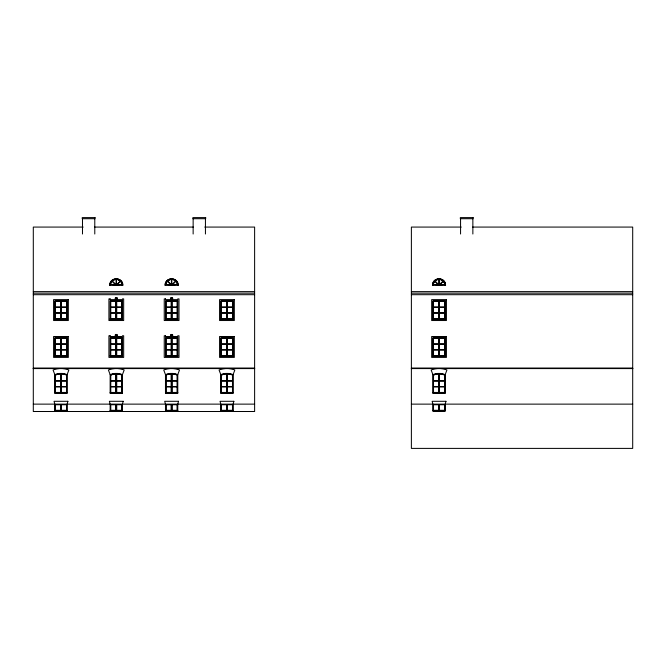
<?xml version="1.0" encoding="UTF-8"?>
<svg xmlns="http://www.w3.org/2000/svg" width="666" height="666" viewBox="0 0 666 666"><rect width="100%" height="100%" fill="white"/><g stroke="black" fill="none" stroke-linecap="round" stroke-linejoin="round"><path stroke-width="1" d="M109.773 285.273C109.391 276.873 123.193 276.873 122.81 285.273L109.773 285.273A6.518 6.518 0 0 1 116.292 278.754A6.518 6.518 0 0 1 122.81 285.273M165.11 285.273C164.727 276.873 178.521 276.873 178.138 285.273L165.11 285.273A6.518 6.518 0 0 1 171.62 278.754A6.518 6.518 0 0 1 178.138 285.273M432.534 285.273C432.151 276.873 445.945 276.873 445.562 285.273L432.534 285.273A6.518 6.518 0 0 1 439.044 278.754A6.518 6.518 0 0 1 445.562 285.273M116.725 299.617L117.033 297.585L115.559 297.585L115.859 299.617M116.725 336.505L117.033 334.474L115.559 334.474L115.859 336.505M172.053 299.617L172.361 297.585L170.887 297.585L171.195 299.617M172.053 336.505L172.361 334.474L170.887 334.474L171.195 336.505M117.033 299.617L117.491 298.21L116.941 298.21M117.033 336.505L117.491 335.098L116.941 335.098M172.361 299.617L172.819 298.21L172.269 298.21M172.361 336.505L172.819 335.098L172.269 335.098M67.116 374.617L68.856 370.021L67.716 369.588A20.904 20.904 0 0 0 54.212 369.588L53.072 370.021L54.82 374.617L54.82 393.19L67.116 393.19L67.116 374.617A15.984 15.984 0 0 0 54.82 374.617M122.444 374.617L124.184 370.021L123.052 369.588A20.904 20.904 0 0 0 109.54 369.588L108.408 370.021L110.148 374.617L110.148 393.19L122.444 393.19L122.444 374.617A15.984 15.984 0 0 0 110.148 374.617M177.772 374.617L179.512 370.021L178.38 369.588A20.904 20.904 0 0 0 164.868 369.588L163.736 370.021L165.476 374.617L165.476 393.19L177.772 393.19L177.772 374.617A15.984 15.984 0 0 0 165.476 374.617M233.1 374.617L234.84 370.021L233.708 369.588A20.904 20.904 0 0 0 220.196 369.588L219.064 370.021L220.804 374.617L220.804 393.19L233.1 393.19L233.1 374.617A15.984 15.984 0 0 0 220.804 374.617M445.196 374.617L446.936 370.021L445.804 369.588A20.904 20.904 0 0 0 432.292 369.588L431.16 370.021L432.9 374.617L432.9 393.19L445.196 393.19L445.196 374.617A15.984 15.984 0 0 0 432.9 374.617M83.175 227.073L33.3 227.073L33.3 411.505L254.62 411.505L254.62 227.073L204.745 227.073M94.605 227.073L193.315 227.073M461.255 227.073L411.38 227.073L411.38 448.393L632.7 448.393L632.7 227.073L472.685 227.073M33.3 291.625L254.62 291.625M411.38 291.625L632.7 291.625M33.3 293.165L254.62 293.165M411.38 293.165L632.7 293.165M33.3 294.697L254.62 294.697M411.38 294.697L632.7 294.697M115.651 298.21L115.093 298.21L115.559 299.617M170.979 298.21L170.429 298.21L170.887 299.617M54.82 318.922L67.116 318.922M110.148 318.922L122.444 318.922M165.476 318.922L177.772 318.922M220.804 318.922L233.1 318.922M432.9 318.922L445.196 318.922M54.82 319.289L67.116 319.289M110.148 319.289L122.444 319.289M165.476 319.289L177.772 319.289M220.804 319.289L233.1 319.289M432.9 319.289L445.196 319.289M115.651 335.098L115.093 335.098L115.559 336.505M170.979 335.098L170.429 335.098L170.887 336.505M54.82 355.81L67.116 355.81M110.148 355.81L122.444 355.81M165.476 355.81L177.772 355.81M220.804 355.81L233.1 355.81M432.9 355.81L445.196 355.81M54.82 356.177L67.116 356.177M110.148 356.177L122.444 356.177M165.476 356.177L177.772 356.177M220.804 356.177L233.1 356.177M432.9 356.177L445.196 356.177M33.3 368.223L254.62 368.223M411.38 368.223L632.7 368.223M33.3 368.348L254.62 368.348M411.38 368.348L632.7 368.348M33.3 368.473L254.62 368.473M411.38 368.473L632.7 368.473M33.3 368.581L254.62 368.581M411.38 368.581L632.7 368.581M54.82 392.69L67.116 392.69M110.148 392.69L122.444 392.69M165.476 392.69L177.772 392.69M220.804 392.69L233.1 392.69M432.9 392.69L445.196 392.69M54.82 393.065L67.116 393.065M110.148 393.065L122.444 393.065M165.476 393.065L177.772 393.065M220.804 393.065L233.1 393.065M432.9 393.065L445.196 393.065M33.3 404.129L254.62 404.129M411.38 404.129L632.7 404.129M54.82 410.564L67.116 410.564M110.148 410.564L122.444 410.564M165.476 410.564L177.772 410.564M220.804 410.564L233.1 410.564M432.9 410.564L445.196 410.564M54.82 410.93L67.116 410.93M110.148 410.93L122.444 410.93M165.476 410.93L177.772 410.93M220.804 410.93L233.1 410.93M432.9 410.93L445.196 410.93M472.86 218.714L472.86 234.016M460.564 218.714L460.564 234.016M444.83 318.922L444.83 301.215L439.235 301.215L439.235 318.922M444.83 355.81L444.83 338.103L439.235 338.103L439.235 355.81M444.83 392.69L444.83 374.875L444.089 374.6A15.618 15.618 0 0 0 440.076 373.793L439.235 373.768L439.235 392.69M444.83 410.564L444.83 404.495L439.235 404.495L439.235 410.564M438.861 318.922L438.861 301.215L433.266 301.215L433.266 318.922M438.861 355.81L438.861 338.103L433.266 338.103L433.266 355.81M438.861 392.69L438.861 373.768L438.02 373.793A15.618 15.618 0 0 0 433.999 374.6L433.266 374.875L433.266 392.69M438.861 410.564L438.861 404.495L433.266 404.495L433.266 410.564M232.734 318.922L232.734 301.215L227.139 301.215L227.139 318.922M232.734 355.81L232.734 338.103L227.139 338.103L227.139 355.81M232.734 392.69L232.734 374.875L232.001 374.6A15.618 15.618 0 0 0 227.98 373.793L227.139 373.768L227.139 392.69M232.734 410.564L232.734 404.495L227.139 404.495L227.139 410.564M226.765 318.922L226.765 301.215L221.17 301.215L221.17 318.922M226.765 355.81L226.765 338.103L221.17 338.103L221.17 355.81M226.765 392.69L226.765 373.768L225.924 373.793A15.618 15.618 0 0 0 221.911 374.6L221.17 374.875L221.17 392.69M226.765 410.564L226.765 404.495L221.17 404.495L221.17 410.564M205.436 218.714L205.436 234.016M193.14 218.714L193.14 234.016M177.406 318.922L177.406 301.215L171.811 301.215L171.811 318.922M177.406 355.81L177.406 338.103L171.811 338.103L171.811 355.81M177.406 392.69L177.406 374.875L176.665 374.6A15.618 15.618 0 0 0 172.652 373.793L171.811 373.768L171.811 392.69M177.406 410.564L177.406 404.495L171.811 404.495L171.811 410.564M171.437 318.922L171.437 301.215L165.842 301.215L165.842 318.922M171.437 355.81L171.437 338.103L165.842 338.103L165.842 355.81M171.437 392.69L171.437 373.768L170.596 373.793A15.618 15.618 0 0 0 166.575 374.6L165.842 374.875L165.842 392.69M171.437 410.564L171.437 404.495L165.842 404.495L165.842 410.564M122.069 318.922L122.069 301.215L116.475 301.215L116.475 318.922M122.069 355.81L122.069 338.103L116.475 338.103L116.475 355.81M122.069 392.69L122.069 374.875L121.337 374.6A15.618 15.618 0 0 0 117.324 373.793L116.475 373.768L116.475 392.69M122.069 410.564L122.069 404.495L116.475 404.495L116.475 410.564M116.109 318.922L116.109 301.215L110.514 301.215L110.514 318.922M116.109 355.81L116.109 338.103L110.514 338.103L110.514 355.81M116.109 392.69L116.109 373.768L115.268 373.793A15.618 15.618 0 0 0 111.247 374.6L110.514 374.875L110.514 392.69M116.109 410.564L116.109 404.495L110.514 404.495L110.514 410.564M94.78 218.714L94.78 234.016M82.484 218.714L82.484 234.016M66.742 318.922L66.742 301.215L61.147 301.215L61.147 318.922M66.742 355.81L66.742 338.103L61.147 338.103L61.147 355.81M66.742 392.69L66.742 374.875L66.009 374.6A15.618 15.618 0 0 0 61.988 373.793L61.147 373.768L61.147 392.69M66.742 410.564L66.742 404.495L61.147 404.495L61.147 410.564M60.781 318.922L60.781 301.215L55.186 301.215L55.186 318.922M60.781 355.81L60.781 338.103L55.186 338.103L55.186 355.81M60.781 392.69L60.781 373.768L59.94 373.793A15.618 15.618 0 0 0 55.919 374.6L55.186 374.875L55.186 392.69M60.781 410.564L60.781 404.495L55.186 404.495L55.186 410.564M432.9 285.273A6.144 6.144 0 0 1 439.044 279.121A6.144 6.144 0 0 1 445.196 285.273M433.083 285.273A5.961 5.961 0 0 1 439.044 279.304A5.961 5.961 0 0 1 445.013 285.273M110.148 285.273A6.144 6.144 0 0 1 116.292 279.121A6.144 6.144 0 0 1 122.444 285.273M110.331 285.273A5.961 5.961 0 0 1 116.292 279.304A5.961 5.961 0 0 1 122.253 285.273M165.476 285.273A6.144 6.144 0 0 1 171.62 279.121A6.144 6.144 0 0 1 177.772 285.273M165.659 285.273A5.961 5.961 0 0 1 171.62 279.304A5.961 5.961 0 0 1 177.589 285.273M110.564 284.515L115.668 284.898L112.088 281.327L111.713 281.751A5.778 5.778 0 0 0 110.564 284.515M165.892 284.515L170.996 284.898L167.416 281.327L167.041 281.751A5.778 5.778 0 0 0 165.892 284.515M433.316 284.515L438.419 284.898L434.84 281.327L434.465 281.751A5.778 5.778 0 0 0 433.316 284.515M67.89 401.298L67.116 404.129L67.116 411.055L54.82 411.055L54.82 404.129L54.038 401.298L67.89 401.298M123.218 401.298L122.444 404.129L122.444 411.055L110.148 411.055L110.148 404.129L109.366 401.298L123.218 401.298M178.546 401.298L177.772 404.129L177.772 411.055L165.476 411.055L165.476 404.129L164.693 401.298L178.546 401.298M233.874 401.298L233.1 404.129L233.1 411.055L220.804 411.055L220.804 404.129L220.03 401.298L233.874 401.298M445.97 401.298L445.196 404.129L445.196 411.055L432.9 411.055L432.9 404.129L432.126 401.298L445.97 401.298M120.238 281.06L116.475 284.823L116.475 279.504L117.049 279.545A5.778 5.778 0 0 1 119.813 280.686L120.238 281.06M120.504 281.327L116.925 284.898L122.02 284.515A5.778 5.778 0 0 0 120.879 281.751L120.504 281.327M175.566 281.06L171.811 284.823L171.811 279.504L172.377 279.545A5.778 5.778 0 0 1 175.141 280.686L175.566 281.06M175.832 281.327L172.253 284.898L177.356 284.515A5.778 5.778 0 0 0 176.207 281.751L175.832 281.327M442.998 281.06L439.235 284.823L439.235 279.504L439.801 279.545A5.778 5.778 0 0 1 442.565 280.686L442.998 281.06M443.256 281.327L439.677 284.898L444.78 284.515A5.778 5.778 0 0 0 443.631 281.751L443.256 281.327M112.779 280.686L112.346 281.06L116.109 284.823L116.109 279.504L115.543 279.545A5.778 5.778 0 0 0 112.779 280.686M168.107 280.686L167.674 281.06L171.437 284.823L171.437 279.504L170.871 279.545A5.778 5.778 0 0 0 168.107 280.686M435.531 280.686L435.098 281.06L438.861 284.823L438.861 279.504L438.295 279.545A5.778 5.778 0 0 0 435.531 280.686M56.002 374.833L55.428 375.041L55.428 380.81L60.531 380.81L60.531 374.017L59.957 374.042A15.368 15.368 0 0 0 56.002 374.833M111.33 374.833L110.764 375.041L110.764 380.81L115.867 380.81L115.867 374.017L115.285 374.042A15.368 15.368 0 0 0 111.33 374.833M166.658 374.833L166.092 375.041L166.092 380.81L171.195 380.81L171.195 374.017L170.613 374.042A15.368 15.368 0 0 0 166.658 374.833M221.986 374.833L221.42 375.041L221.42 380.81L226.523 380.81L226.523 374.017L225.94 374.042A15.368 15.368 0 0 0 221.986 374.833M434.082 374.833L433.516 375.041L433.516 380.81L438.619 380.81L438.619 374.017L438.037 374.042A15.368 15.368 0 0 0 434.082 374.833M95.022 217.607L82.234 217.607L82.234 218.714L95.022 218.714L95.022 217.607M205.677 217.607L192.89 217.607L192.89 218.714L205.677 218.714L205.677 217.607M473.11 217.607L460.323 217.607L460.323 218.714L473.11 218.714L473.11 217.607M110.148 298.884L108.916 298.884L108.916 320.521L123.668 320.521L123.668 298.884L122.444 298.884L122.444 299.617L110.148 299.617L110.148 298.884M165.476 298.884L164.244 298.884L164.244 320.521L179.004 320.521L179.004 298.884L177.772 298.884L177.772 299.617L165.476 299.617L165.476 298.884M68.34 299.617L53.588 299.617L53.588 320.521L68.34 320.521L68.34 299.617M234.332 299.617L219.572 299.617L219.572 320.521L234.332 320.521L234.332 299.617M446.428 299.617L431.668 299.617L431.668 320.521L446.428 320.521L446.428 299.617M67.116 300.849L54.82 300.849L54.82 319.414L67.116 319.414L67.116 300.849M122.444 300.849L110.148 300.849L110.148 319.414L122.444 319.414L122.444 300.849M177.772 300.849L165.476 300.849L165.476 319.414L177.772 319.414L177.772 300.849M233.1 300.849L220.804 300.849L220.804 319.414L233.1 319.414L233.1 300.849M445.196 300.849L432.9 300.849L432.9 319.414L445.196 319.414L445.196 300.849M60.531 301.465L55.428 301.465L55.428 307.034L60.531 307.034L60.531 301.465M66.5 301.465L61.397 301.465L61.397 307.034L66.5 307.034L66.5 301.465M115.867 301.465L110.764 301.465L110.764 307.034L115.867 307.034L115.867 301.465M121.828 301.465L116.725 301.465L116.725 307.034L121.828 307.034L121.828 301.465M171.195 301.465L166.092 301.465L166.092 307.034L171.195 307.034L171.195 301.465M177.156 301.465L172.053 301.465L172.053 307.034L177.156 307.034L177.156 301.465M226.523 301.465L221.42 301.465L221.42 307.034L226.523 307.034L226.523 301.465M232.484 301.465L227.381 301.465L227.381 307.034L232.484 307.034L232.484 301.465M438.619 301.465L433.516 301.465L433.516 307.034L438.619 307.034L438.619 301.465M444.58 301.465L439.477 301.465L439.477 307.034L444.58 307.034L444.58 301.465M60.531 307.284L55.428 307.284L55.428 312.853L60.531 312.853L60.531 307.284M66.5 307.284L61.397 307.284L61.397 312.853L66.5 312.853L66.5 307.284M115.867 307.284L110.764 307.284L110.764 312.853L115.867 312.853L115.867 307.284M121.828 307.284L116.725 307.284L116.725 312.853L121.828 312.853L121.828 307.284M171.195 307.284L166.092 307.284L166.092 312.853L171.195 312.853L171.195 307.284M177.156 307.284L172.053 307.284L172.053 312.853L177.156 312.853L177.156 307.284M226.523 307.284L221.42 307.284L221.42 312.853L226.523 312.853L226.523 307.284M232.484 307.284L227.381 307.284L227.381 312.853L232.484 312.853L232.484 307.284M438.619 307.284L433.516 307.284L433.516 312.853L438.619 312.853L438.619 307.284M444.58 307.284L439.477 307.284L439.477 312.853L444.58 312.853L444.58 307.284M60.531 313.103L55.428 313.103L55.428 318.673L60.531 318.673L60.531 313.103M66.5 313.103L61.397 313.103L61.397 318.673L66.5 318.673L66.5 313.103M115.867 313.103L110.764 313.103L110.764 318.673L115.867 318.673L115.867 313.103M121.828 313.103L116.725 313.103L116.725 318.673L121.828 318.673L121.828 313.103M171.195 313.103L166.092 313.103L166.092 318.673L171.195 318.673L171.195 313.103M177.156 313.103L172.053 313.103L172.053 318.673L177.156 318.673L177.156 313.103M226.523 313.103L221.42 313.103L221.42 318.673L226.523 318.673L226.523 313.103M232.484 313.103L227.381 313.103L227.381 318.673L232.484 318.673L232.484 313.103M438.619 313.103L433.516 313.103L433.516 318.673L438.619 318.673L438.619 313.103M444.58 313.103L439.477 313.103L439.477 318.673L444.58 318.673L444.58 313.103M110.148 335.764L108.916 335.764L108.916 357.409L123.668 357.409L123.668 335.764L122.444 335.764L122.444 336.505L110.148 336.505L110.148 335.764M165.476 335.764L164.244 335.764L164.244 357.409L179.004 357.409L179.004 335.764L177.772 335.764L177.772 336.505L165.476 336.505L165.476 335.764M68.34 336.505L53.588 336.505L53.588 357.409L68.34 357.409L68.34 336.505M234.332 336.505L219.572 336.505L219.572 357.409L234.332 357.409L234.332 336.505M446.428 336.505L431.668 336.505L431.668 357.409L446.428 357.409L446.428 336.505M67.116 337.737L54.82 337.737L54.82 356.302L67.116 356.302L67.116 337.737M122.444 337.737L110.148 337.737L110.148 356.302L122.444 356.302L122.444 337.737M177.772 337.737L165.476 337.737L165.476 356.302L177.772 356.302L177.772 337.737M233.1 337.737L220.804 337.737L220.804 356.302L233.1 356.302L233.1 337.737M445.196 337.737L432.9 337.737L432.9 356.302L445.196 356.302L445.196 337.737M60.531 338.345L55.428 338.345L55.428 343.922L60.531 343.922L60.531 338.345M66.5 338.345L61.397 338.345L61.397 343.922L66.5 343.922L66.5 338.345M115.867 338.345L110.764 338.345L110.764 343.922L115.867 343.922L115.867 338.345M121.828 338.345L116.725 338.345L116.725 343.922L121.828 343.922L121.828 338.345M171.195 338.345L166.092 338.345L166.092 343.922L171.195 343.922L171.195 338.345M177.156 338.345L172.053 338.345L172.053 343.922L177.156 343.922L177.156 338.345M226.523 338.345L221.42 338.345L221.42 343.922L226.523 343.922L226.523 338.345M232.484 338.345L227.381 338.345L227.381 343.922L232.484 343.922L232.484 338.345M438.619 338.345L433.516 338.345L433.516 343.922L438.619 343.922L438.619 338.345M444.58 338.345L439.477 338.345L439.477 343.922L444.58 343.922L444.58 338.345M60.531 344.172L55.428 344.172L55.428 349.742L60.531 349.742L60.531 344.172M66.5 344.172L61.397 344.172L61.397 349.742L66.5 349.742L66.5 344.172M115.867 344.172L110.764 344.172L110.764 349.742L115.867 349.742L115.867 344.172M121.828 344.172L116.725 344.172L116.725 349.742L121.828 349.742L121.828 344.172M171.195 344.172L166.092 344.172L166.092 349.742L171.195 349.742L171.195 344.172M177.156 344.172L172.053 344.172L172.053 349.742L177.156 349.742L177.156 344.172M226.523 344.172L221.42 344.172L221.42 349.742L226.523 349.742L226.523 344.172M232.484 344.172L227.381 344.172L227.381 349.742L232.484 349.742L232.484 344.172M438.619 344.172L433.516 344.172L433.516 349.742L438.619 349.742L438.619 344.172M444.58 344.172L439.477 344.172L439.477 349.742L444.58 349.742L444.58 344.172M60.531 349.991L55.428 349.991L55.428 355.561L60.531 355.561L60.531 349.991M66.5 349.991L61.397 349.991L61.397 355.561L66.5 355.561L66.5 349.991M115.867 349.991L110.764 349.991L110.764 355.561L115.867 355.561L115.867 349.991M121.828 349.991L116.725 349.991L116.725 355.561L121.828 355.561L121.828 349.991M171.195 349.991L166.092 349.991L166.092 355.561L171.195 355.561L171.195 349.991M177.156 349.991L172.053 349.991L172.053 355.561L177.156 355.561L177.156 349.991M226.523 349.991L221.42 349.991L221.42 355.561L226.523 355.561L226.523 349.991M232.484 349.991L227.381 349.991L227.381 355.561L232.484 355.561L232.484 349.991M438.619 349.991L433.516 349.991L433.516 355.561L438.619 355.561L438.619 349.991M444.58 349.991L439.477 349.991L439.477 355.561L444.58 355.561L444.58 349.991M66.5 380.81L61.397 380.81L61.397 374.017L61.971 374.042A15.368 15.368 0 0 1 65.934 374.833L66.5 375.041L66.5 380.81M121.828 380.81L116.725 380.81L116.725 374.017L117.308 374.042A15.368 15.368 0 0 1 121.262 374.833L121.828 375.041L121.828 380.81M177.156 380.81L172.053 380.81L172.053 374.017L172.636 374.042A15.368 15.368 0 0 1 176.59 374.833L177.156 375.041L177.156 380.81M232.484 380.81L227.381 380.81L227.381 374.017L227.963 374.042A15.368 15.368 0 0 1 231.918 374.833L232.484 375.041L232.484 380.81M444.58 380.81L439.477 380.81L439.477 374.017L440.06 374.042A15.368 15.368 0 0 1 444.014 374.833L444.58 375.041L444.58 380.81M60.531 381.052L55.428 381.052L55.428 386.63L60.531 386.63L60.531 381.052M66.5 381.052L61.397 381.052L61.397 386.63L66.5 386.63L66.5 381.052M115.867 381.052L110.764 381.052L110.764 386.63L115.867 386.63L115.867 381.052M121.828 381.052L116.725 381.052L116.725 386.63L121.828 386.63L121.828 381.052M171.195 381.052L166.092 381.052L166.092 386.63L171.195 386.63L171.195 381.052M177.156 381.052L172.053 381.052L172.053 386.63L177.156 386.63L177.156 381.052M226.523 381.052L221.42 381.052L221.42 386.63L226.523 386.63L226.523 381.052M232.484 381.052L227.381 381.052L227.381 386.63L232.484 386.63L232.484 381.052M438.619 381.052L433.516 381.052L433.516 386.63L438.619 386.63L438.619 381.052M444.58 381.052L439.477 381.052L439.477 386.63L444.58 386.63L444.58 381.052M60.531 386.871L55.428 386.871L55.428 392.449L60.531 392.449L60.531 386.871M66.5 386.871L61.397 386.871L61.397 392.449L66.5 392.449L66.5 386.871M115.867 386.871L110.764 386.871L110.764 392.449L115.867 392.449L115.867 386.871M121.828 386.871L116.725 386.871L116.725 392.449L121.828 392.449L121.828 386.871M171.195 386.871L166.092 386.871L166.092 392.449L171.195 392.449L171.195 386.871M177.156 386.871L172.053 386.871L172.053 392.449L177.156 392.449L177.156 386.871M226.523 386.871L221.42 386.871L221.42 392.449L226.523 392.449L226.523 386.871M232.484 386.871L227.381 386.871L227.381 392.449L232.484 392.449L232.484 386.871M438.619 386.871L433.516 386.871L433.516 392.449L438.619 392.449L438.619 386.871M444.58 386.871L439.477 386.871L439.477 392.449L444.58 392.449L444.58 386.871M60.531 404.745L55.428 404.745L55.428 410.314L60.531 410.314L60.531 404.745M66.5 404.745L61.397 404.745L61.397 410.314L66.5 410.314L66.5 404.745M115.867 404.745L110.764 404.745L110.764 410.314L115.867 410.314L115.867 404.745M121.828 404.745L116.725 404.745L116.725 410.314L121.828 410.314L121.828 404.745M171.195 404.745L166.092 404.745L166.092 410.314L171.195 410.314L171.195 404.745M177.156 404.745L172.053 404.745L172.053 410.314L177.156 410.314L177.156 404.745M226.523 404.745L221.42 404.745L221.42 410.314L226.523 410.314L226.523 404.745M232.484 404.745L227.381 404.745L227.381 410.314L232.484 410.314L232.484 404.745M438.619 404.745L433.516 404.745L433.516 410.314L438.619 410.314L438.619 404.745M444.58 404.745L439.477 404.745L439.477 410.314L444.58 410.314L444.58 404.745"/></g></svg>
